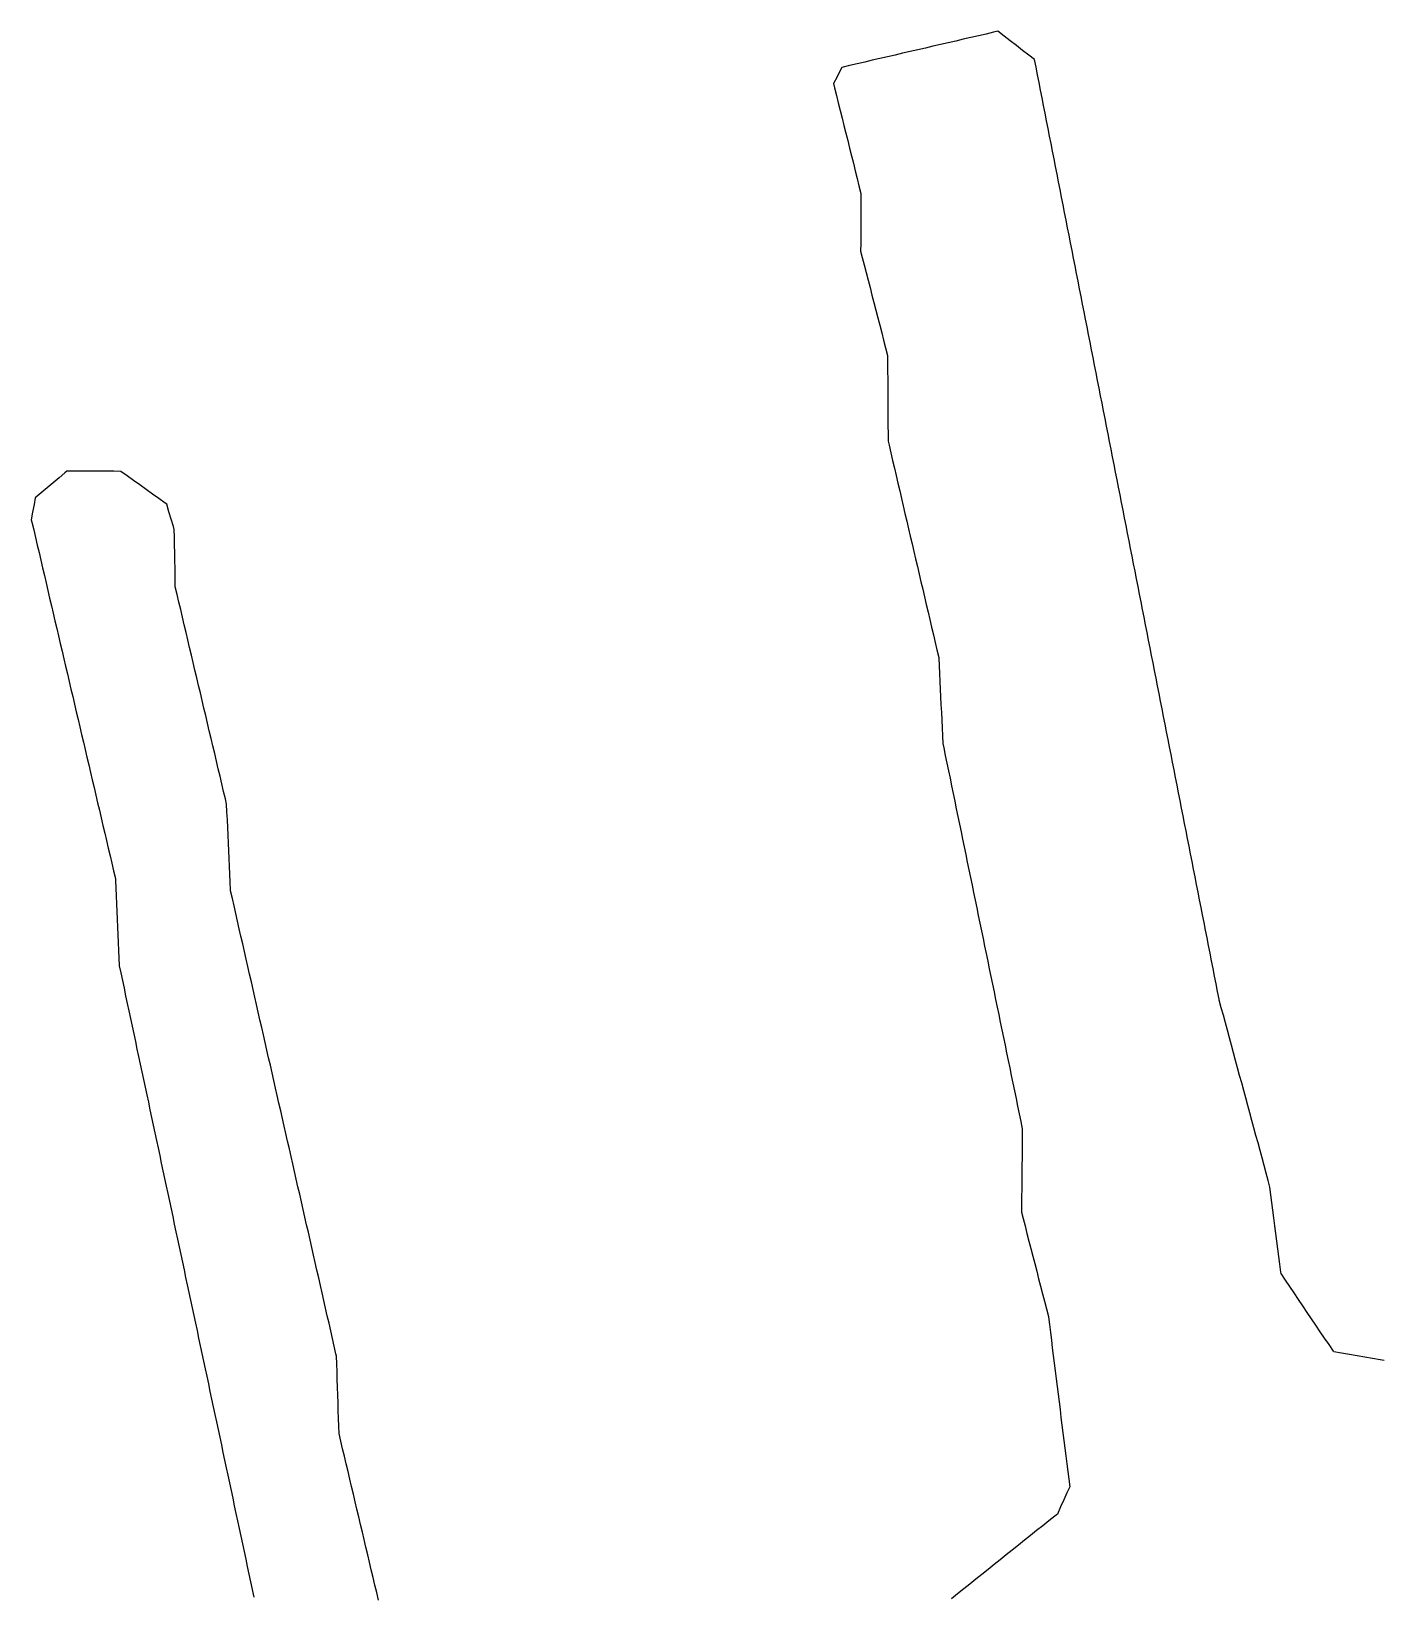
# Model space of a CAD drawing. Header units: millimetres. Extents: x 257 to 2289, y 96 to 1983.
# Drawn here: x 648.5 to 821.8, y 1654.6 to 1855.6 of the extents above; entities that cross this region are included whole.
import ezdxf

# ---------------------------------------------------------------- set-up
doc = ezdxf.new("R2010")
doc.units = ezdxf.units.MM
doc.layers.add('ALL_ISLANDS', color=7, linetype='Continuous')
doc.layers.add('OUTLINE_ISLAND_01', color=7, linetype='Continuous')

msp = doc.modelspace()

# ---------------------------------------------------------------- linework, layer by layer
at = {"layer": 'ALL_ISLANDS'}
for points in [[(822.2572, 1684.8401), (821.7454, 1684.9264), (820.7594, 1685.0928), (819.7733, 1685.2591), (818.7872, 1685.4254), (817.8011, 1685.5917), (816.8151, 1685.758), (815.829, 1685.9243), (815.7497, 1686.0419), (815.1908, 1686.8711), (814.6319, 1687.7003), (814.0729, 1688.5295), (813.514, 1689.3588), (812.9551, 1690.188), (812.3962, 1691.0172), (811.8372, 1691.8464), (811.2783, 1692.6756), (810.7194, 1693.5048), (810.1604, 1694.334), (809.6015, 1695.1632), (809.0426, 1695.9925), (809.0159, 1696.199), (808.8879, 1697.1907), (808.7599, 1698.1825), (808.6319, 1699.1743), (808.5039, 1700.1661), (808.3759, 1701.1578), (808.2479, 1702.1496), (808.1199, 1703.1414), (807.992, 1704.1332), (807.864, 1705.1249), (807.736, 1706.1167), (807.608, 1707.1085), (807.3784, 1707.9544), (807.1165, 1708.9195), (806.8545, 1709.8846), (806.5926, 1710.8496), (806.3307, 1711.8147), (806.0688, 1712.7798), (805.8068, 1713.7449), (805.5449, 1714.71), (805.283, 1715.6751), (805.0211, 1716.6402), (804.7591, 1717.6053), (804.4972, 1718.5703), (804.2353, 1719.5354), (803.9733, 1720.5005), (803.7114, 1721.4656), (803.4495, 1722.4307), (803.1876, 1723.3958), (802.9256, 1724.3609), (802.6637, 1725.326), (802.4018, 1726.2911), (802.1399, 1727.2561), (801.8779, 1728.2212), (801.616, 1729.1863), (801.3541, 1730.1514), (801.0922, 1731.1165), (801.0604, 1731.2783), (800.8678, 1732.2596), (800.6751, 1733.2408), (800.4825, 1734.2221), (800.2899, 1735.2034), (800.0972, 1736.1846), (799.9046, 1737.1659), (799.712, 1738.1472), (799.5193, 1739.1285), (799.3267, 1740.1097), (799.1341, 1741.091), (798.9414, 1742.0723), (798.7488, 1743.0535), (798.5562, 1744.0348), (798.3636, 1745.0161), (798.1709, 1745.9973), (797.9783, 1746.9786), (797.7857, 1747.9599), (797.593, 1748.9412), (797.4004, 1749.9224), (797.2078, 1750.9037), (797.0151, 1751.885), (796.8225, 1752.8662), (796.6299, 1753.8475), (796.4372, 1754.8288), (796.2446, 1755.8101), (796.052, 1756.7913), (795.8593, 1757.7726), (795.6667, 1758.7539), (795.4741, 1759.7351), (795.2815, 1760.7164), (795.0888, 1761.6977), (794.8962, 1762.679), (794.7036, 1763.6602), (794.5109, 1764.6415), (794.3183, 1765.6228), (794.1257, 1766.604), (793.933, 1767.5853), (793.7404, 1768.5666), (793.5478, 1769.5479), (793.3551, 1770.5291), (793.1625, 1771.5104), (792.9699, 1772.4917), (792.7772, 1773.4729), (792.5846, 1774.4542), (792.392, 1775.4355), (792.1993, 1776.4168), (792.0067, 1777.398), (791.8141, 1778.3793), (791.6215, 1779.3606), (791.4288, 1780.3418), (791.2362, 1781.3231), (791.0436, 1782.3044), (790.8509, 1783.2857), (790.6583, 1784.2669), (790.4657, 1785.2482), (790.273, 1786.2295), (790.0804, 1787.2107), (789.8878, 1788.192), (789.6951, 1789.1733), (789.5025, 1790.1546), (789.3099, 1791.1358), (789.1172, 1792.1171), (788.9246, 1793.0984), (788.732, 1794.0796), (788.5394, 1795.0609), (788.3467, 1796.0422), (788.1541, 1797.0235), (787.9615, 1798.0047), (787.7688, 1798.986), (787.5762, 1799.9673), (787.3836, 1800.9485), (787.1909, 1801.9298), (786.9983, 1802.9111), (786.8057, 1803.8923), (786.613, 1804.8736), (786.4204, 1805.8549), (786.2278, 1806.8362), (786.0351, 1807.8174), (785.8425, 1808.7987), (785.6499, 1809.78), (785.4572, 1810.7612), (785.2646, 1811.7425), (785.072, 1812.7238), (784.8794, 1813.7051), (784.6867, 1814.6863), (784.4941, 1815.6676), (784.3015, 1816.6489), (784.1088, 1817.6301), (783.9162, 1818.6114), (783.7236, 1819.5927), (783.5309, 1820.574), (783.3383, 1821.5552), (783.1457, 1822.5365), (782.953, 1823.5178), (782.7604, 1824.499), (782.5678, 1825.4803), (782.3751, 1826.4616), (782.1825, 1827.4429), (781.9899, 1828.4241), (781.7973, 1829.4054), (781.6046, 1830.3867), (781.412, 1831.3679), (781.2194, 1832.3492), (781.0267, 1833.3305), (780.8341, 1834.3118), (780.6415, 1835.293), (780.4488, 1836.2743), (780.2562, 1837.2556), (780.0636, 1838.2368), (779.8709, 1839.2181), (779.6783, 1840.1994), (779.4857, 1841.1807), (779.293, 1842.1619), (779.1004, 1843.1432), (778.9078, 1844.1245), (778.7152, 1845.1057), (778.5225, 1846.087), (778.3299, 1847.0683), (778.1373, 1848.0496), (777.9446, 1849.0308), (777.752, 1850.0121), (777.5594, 1850.9934), (777.3667, 1851.9746), (776.6124, 1852.5587), (775.8217, 1853.1709), (775.031, 1853.7831), (774.2403, 1854.3953), (773.4496, 1855.0075), (772.6589, 1855.6197), (772.1037, 1855.4914), (771.1294, 1855.2662), (770.1551, 1855.041), (769.1808, 1854.8159), (768.2064, 1854.5907), (767.2321, 1854.3655), (766.2578, 1854.1404), (765.2835, 1853.9152), (764.3092, 1853.69), (763.3348, 1853.4649), (762.3605, 1853.2397), (761.3862, 1853.0145), (760.4119, 1852.7894), (759.4376, 1852.5642), (758.4632, 1852.339), (757.4889, 1852.1139), (756.5146, 1851.8887), (755.5403, 1851.6635), (754.566, 1851.4384), (753.5916, 1851.2132), (752.6173, 1850.988), (752.4511, 1850.6677), (751.9907, 1849.78), (751.5302, 1848.8923), (751.663, 1848.3591), (751.9047, 1847.3887), (752.1464, 1846.4184), (752.3881, 1845.448), (752.6298, 1844.4777), (752.8715, 1843.5073), (753.1132, 1842.537), (753.3549, 1841.5666), (753.5966, 1840.5963), (753.8383, 1839.6259), (754.08, 1838.6556), (754.3217, 1837.6852), (754.5634, 1836.7148), (754.8051, 1835.7445), (755.0468, 1834.7741), (755.0452, 1834.3501), (755.0414, 1833.3501), (755.0377, 1832.3501), (755.0339, 1831.3502), (755.0301, 1830.3502), (755.0263, 1829.3502), (755.0226, 1828.3502), (755.0188, 1827.3502), (755.2215, 1826.5656), (755.4717, 1825.5974), (755.7218, 1824.6292), (755.972, 1823.661), (756.2222, 1822.6928), (756.4723, 1821.7246), (756.7225, 1820.7564), (756.9727, 1819.7882), (757.2228, 1818.82), (757.473, 1817.8518), (757.7232, 1816.8836), (757.9733, 1815.9154), (758.2235, 1814.9472), (758.4736, 1813.979), (758.4739, 1813.9373), (758.4801, 1812.9373), (758.4864, 1811.9373), (758.4926, 1810.9374), (758.4988, 1809.9374), (758.5051, 1808.9374), (758.5113, 1807.9374), (758.5175, 1806.9374), (758.5238, 1805.9375), (758.53, 1804.9375), (758.5362, 1803.9375), (758.5425, 1802.9375), (758.6637, 1802.4199), (758.8919, 1801.4463), (759.12, 1800.4726), (759.3481, 1799.499), (759.5763, 1798.5254), (759.8044, 1797.5517), (760.0325, 1796.5781), (760.2607, 1795.6045), (760.4888, 1794.6308), (760.7169, 1793.6572), (760.9451, 1792.6836), (761.1732, 1791.7099), (761.4013, 1790.7363), (761.6295, 1789.7627), (761.8576, 1788.7891), (762.0857, 1787.8154), (762.3139, 1786.8418), (762.542, 1785.8682), (762.7701, 1784.8945), (762.9982, 1783.9209), (763.2264, 1782.9473), (763.4545, 1781.9736), (763.6826, 1781), (763.9108, 1780.0264), (764.1389, 1779.0528), (764.367, 1778.0791), (764.5952, 1777.1055), (764.8233, 1776.1319), (765.0514, 1775.1582), (765.0547, 1775.0906), (765.1024, 1774.0918), (765.15, 1773.0929), (765.1977, 1772.0941), (765.2454, 1771.0952), (765.2931, 1770.0963), (765.3408, 1769.0975), (765.3885, 1768.0986), (765.4362, 1767.0997), (765.4839, 1766.1009), (765.5316, 1765.102), (765.5793, 1764.1032), (765.6933, 1763.5501), (765.8951, 1762.5707), (766.097, 1761.5912), (766.2988, 1760.6118), (766.5007, 1759.6324), (766.7025, 1758.653), (766.9044, 1757.6736), (767.1062, 1756.6942), (767.3081, 1755.7147), (767.5099, 1754.7353), (767.7118, 1753.7559), (767.9136, 1752.7765), (768.1155, 1751.7971), (768.3173, 1750.8177), (768.5192, 1749.8382), (768.721, 1748.8588), (768.9228, 1747.8794), (769.1247, 1746.9), (769.3265, 1745.9206), (769.5284, 1744.9412), (769.7302, 1743.9617), (769.9321, 1742.9823), (770.1339, 1742.0029), (770.3358, 1741.0235), (770.5376, 1740.0441), (770.7395, 1739.0647), (770.9413, 1738.0852), (771.1432, 1737.1058), (771.345, 1736.1264), (771.5469, 1735.147), (771.7487, 1734.1676), (771.9506, 1733.1882), (772.1524, 1732.2087), (772.3543, 1731.2293), (772.5561, 1730.2499), (772.758, 1729.2705), (772.9598, 1728.2911), (773.1617, 1727.3117), (773.3635, 1726.3322), (773.5654, 1725.3528), (773.7672, 1724.3734), (773.9691, 1723.394), (774.1709, 1722.4146), (774.3728, 1721.4352), (774.5746, 1720.4557), (774.7764, 1719.4763), (774.9783, 1718.4969), (775.1801, 1717.5175), (775.382, 1716.5381), (775.5838, 1715.5587), (775.7857, 1714.5792), (775.7788, 1713.8789), (775.7689, 1712.879), (775.759, 1711.879), (775.7491, 1710.8791), (775.7392, 1709.8791), (775.7293, 1708.8792), (775.7195, 1707.8792), (775.7096, 1706.8793), (775.6997, 1705.8793), (775.6898, 1704.8794), (775.6799, 1703.8794), (775.8863, 1703.0813), (776.1366, 1702.1132), (776.3869, 1701.145), (776.6373, 1700.1769), (776.8876, 1699.2087), (777.1379, 1698.2405), (777.3882, 1697.2724), (777.6386, 1696.3042), (777.8889, 1695.3361), (778.1392, 1694.3679), (778.3896, 1693.3997), (778.6399, 1692.4316), (778.8902, 1691.4634), (779.1406, 1690.4953), (779.1492, 1690.4263), (779.2729, 1689.4339), (779.3967, 1688.4416), (779.5205, 1687.4493), (779.6443, 1686.457), (779.7681, 1685.4647), (779.8919, 1684.4724), (780.0156, 1683.4801), (780.1394, 1682.4878), (780.2632, 1681.4955), (780.387, 1680.5032), (780.5108, 1679.5109), (780.6346, 1678.5185), (780.7584, 1677.5262), (780.8821, 1676.5339), (781.0059, 1675.5416), (781.1297, 1674.5493), (781.2535, 1673.557), (781.3773, 1672.5647), (781.5011, 1671.5724), (781.6248, 1670.5801), (781.7486, 1669.5878), (781.8724, 1668.5955), (781.5281, 1667.8363), (781.115, 1666.9256), (780.702, 1666.0149), (780.2889, 1665.1042), (779.9686, 1664.8478), (779.1879, 1664.2229), (778.4072, 1663.598), (777.6265, 1662.973), (776.8458, 1662.3481), (776.0652, 1661.7232), (775.2845, 1661.0983), (774.5038, 1660.4734), (773.7231, 1659.8485), (772.9424, 1659.2235), (772.1617, 1658.5986), (771.381, 1657.9737), (770.6003, 1657.3488), (769.8196, 1656.7239), (769.0389, 1656.0989), (768.2582, 1655.474), (767.4776, 1654.8491), (766.6969, 1654.2242)], [(693.0756, 1654.0323), (692.8453, 1655.0054), (692.615, 1655.9785), (692.3847, 1656.9516), (692.1544, 1657.9248), (691.9241, 1658.8979), (691.6938, 1659.871), (691.4635, 1660.8441), (691.2332, 1661.8172), (691.0029, 1662.7904), (690.7726, 1663.7635), (690.5423, 1664.7366), (690.3121, 1665.7097), (690.0818, 1666.6828), (689.8515, 1667.656), (689.6212, 1668.6291), (689.3909, 1669.6022), (689.1606, 1670.5753), (688.9303, 1671.5484), (688.7, 1672.5216), (688.4697, 1673.4947), (688.2394, 1674.4678), (688.0091, 1675.4409), (687.978, 1676.3951), (687.9454, 1677.3945), (687.9128, 1678.394), (687.8803, 1679.3935), (687.8477, 1680.3929), (687.8151, 1681.3924), (687.7825, 1682.3919), (687.75, 1683.3913), (687.7174, 1684.3908), (687.6848, 1685.3903), (687.6132, 1685.7051), (687.3914, 1686.6802), (687.1695, 1687.6553), (686.9477, 1688.6304), (686.7259, 1689.6054), (686.5041, 1690.5805), (686.2822, 1691.5556), (686.0604, 1692.5307), (685.8386, 1693.5058), (685.6168, 1694.4809), (685.3949, 1695.456), (685.1731, 1696.4311), (684.9513, 1697.4061), (684.7295, 1698.3812), (684.5076, 1699.3563), (684.2858, 1700.3314), (684.064, 1701.3065), (683.8422, 1702.2816), (683.6203, 1703.2567), (683.3985, 1704.2317), (683.1767, 1705.2068), (682.9549, 1706.1819), (682.733, 1707.157), (682.5112, 1708.1321), (682.2894, 1709.1072), (682.0676, 1710.0823), (681.8457, 1711.0573), (681.6239, 1712.0324), (681.4021, 1713.0075), (681.1803, 1713.9826), (680.9584, 1714.9577), (680.7366, 1715.9328), (680.5148, 1716.9079), (680.293, 1717.883), (680.0711, 1718.858), (679.8493, 1719.8331), (679.6275, 1720.8082), (679.4057, 1721.7833), (679.1838, 1722.7584), (678.962, 1723.7335), (678.7402, 1724.7086), (678.5184, 1725.6836), (678.2965, 1726.6587), (678.0747, 1727.6338), (677.8529, 1728.6089), (677.6311, 1729.584), (677.4092, 1730.5591), (677.1874, 1731.5342), (676.9656, 1732.5093), (676.7438, 1733.4843), (676.5219, 1734.4594), (676.3001, 1735.4345), (676.0783, 1736.4096), (675.8565, 1737.3847), (675.6346, 1738.3598), (675.4128, 1739.3349), (675.191, 1740.3099), (674.9692, 1741.285), (674.7473, 1742.2601), (674.5255, 1743.2352), (674.3037, 1744.2103), (674.0819, 1745.1854), (674.0758, 1745.3172), (674.0296, 1746.3161), (673.9834, 1747.3151), (673.9372, 1748.314), (673.891, 1749.3129), (673.8448, 1750.3119), (673.7986, 1751.3108), (673.7524, 1752.3097), (673.7062, 1753.3087), (673.66, 1754.3076), (673.6138, 1755.3065), (673.5676, 1756.3055), (673.4088, 1756.9783), (673.1791, 1757.9516), (672.9494, 1758.9248), (672.7197, 1759.8981), (672.49, 1760.8713), (672.2603, 1761.8446), (672.0306, 1762.8179), (671.8009, 1763.7911), (671.5712, 1764.7644), (671.3414, 1765.7376), (671.1117, 1766.7109), (670.882, 1767.6842), (670.6523, 1768.6574), (670.4226, 1769.6307), (670.1929, 1770.6039), (669.9632, 1771.5772), (669.7335, 1772.5505), (669.5038, 1773.5237), (669.274, 1774.497), (669.0443, 1775.4702), (668.8146, 1776.4435), (668.5849, 1777.4168), (668.3552, 1778.39), (668.1255, 1779.3633), (667.8958, 1780.3365), (667.6661, 1781.3098), (667.4364, 1782.283), (667.2066, 1783.2563), (666.9769, 1784.2296), (666.9702, 1784.61), (666.9524, 1785.6099), (666.9346, 1786.6097), (666.9168, 1787.6096), (666.899, 1788.6094), (666.8812, 1789.6093), (666.8634, 1790.6091), (666.8456, 1791.6089), (666.7352, 1791.9786), (666.449, 1792.9368), (666.1628, 1793.895), (665.8767, 1794.8531), (665.6826, 1794.9924), (664.8703, 1795.5757), (664.058, 1796.1589), (663.2457, 1796.7421), (662.4334, 1797.3253), (661.6211, 1797.9086), (660.8088, 1798.4918), (659.9964, 1799.075), (659.0561, 1799.0793), (658.0561, 1799.0839), (657.0562, 1799.0884), (656.0562, 1799.093), (655.0562, 1799.0976), (654.0562, 1799.1022), (653.0562, 1799.1068), (652.8011, 1798.8924), (652.0355, 1798.2491), (651.2699, 1797.6058), (650.5043, 1796.9625), (649.7387, 1796.3191), (648.9731, 1795.6758), (648.8232, 1794.8342), (648.6479, 1793.8497), (648.4725, 1792.8652), (648.5518, 1792.5267), (648.7799, 1791.5531), (649.008, 1790.5794), (649.2361, 1789.6058), (649.4642, 1788.6321), (649.6922, 1787.6585), (649.9203, 1786.6849), (650.1484, 1785.7112), (650.3765, 1784.7376), (650.6046, 1783.7639), (650.8327, 1782.7903), (651.0608, 1781.8167), (651.2889, 1780.843), (651.517, 1779.8694), (651.7451, 1778.8957), (651.9732, 1777.9221), (652.2013, 1776.9485), (652.4294, 1775.9748), (652.6574, 1775.0012), (652.8855, 1774.0275), (653.1136, 1773.0539), (653.3417, 1772.0803), (653.5698, 1771.1066), (653.7979, 1770.133), (654.026, 1769.1593), (654.2541, 1768.1857), (654.4822, 1767.2121), (654.7103, 1766.2384), (654.9384, 1765.2648), (655.1665, 1764.2912), (655.3946, 1763.3175), (655.6227, 1762.3439), (655.8507, 1761.3702), (656.0788, 1760.3966), (656.3069, 1759.423), (656.535, 1758.4493), (656.7631, 1757.4757), (656.9912, 1756.502), (657.2193, 1755.5284), (657.4474, 1754.5548), (657.6755, 1753.5811), (657.9036, 1752.6075), (658.1317, 1751.6338), (658.3598, 1750.6602), (658.5879, 1749.6866), (658.8159, 1748.7129), (659.044, 1747.7393), (659.2721, 1746.7656), (659.2832, 1746.5196), (659.328, 1745.5206), (659.3728, 1744.5216), (659.4177, 1743.5226), (659.4625, 1742.5236), (659.5073, 1741.5246), (659.5522, 1740.5256), (659.597, 1739.5266), (659.6418, 1738.5276), (659.6867, 1737.5286), (659.7315, 1736.5297), (659.7763, 1735.5307), (659.9678, 1734.6319), (660.1762, 1733.6539), (660.3847, 1732.6758), (660.5931, 1731.6978), (660.8015, 1730.7197), (661.0099, 1729.7417), (661.2183, 1728.7636), (661.4267, 1727.7856), (661.6351, 1726.8076), (661.8435, 1725.8295), (662.0519, 1724.8515), (662.2603, 1723.8734), (662.4687, 1722.8954), (662.6771, 1721.9173), (662.8855, 1720.9393), (663.0939, 1719.9613), (663.3023, 1718.9832), (663.5107, 1718.0052), (663.7191, 1717.0271), (663.9275, 1716.0491), (664.1359, 1715.071), (664.3443, 1714.093), (664.5527, 1713.115), (664.7611, 1712.1369), (664.9695, 1711.1589), (665.1779, 1710.1808), (665.3863, 1709.2028), (665.5947, 1708.2247), (665.8031, 1707.2467), (666.0116, 1706.2687), (666.22, 1705.2906), (666.4284, 1704.3126), (666.6368, 1703.3345), (666.8452, 1702.3565), (667.0536, 1701.3784), (667.262, 1700.4004), (667.4704, 1699.4224), (667.6788, 1698.4443), (667.8872, 1697.4663), (668.0956, 1696.4882), (668.304, 1695.5102), (668.5124, 1694.5321), (668.7208, 1693.5541), (668.9292, 1692.5761), (669.1376, 1691.598), (669.346, 1690.62), (669.5544, 1689.6419), (669.7628, 1688.6639), (669.9712, 1687.6858), (670.1796, 1686.7078), (670.388, 1685.7298), (670.5964, 1684.7517), (670.8048, 1683.7737), (671.0132, 1682.7956), (671.2216, 1681.8176), (671.43, 1680.8395), (671.6385, 1679.8615), (671.8469, 1678.8835), (672.0553, 1677.9054), (672.2637, 1676.9274), (672.4721, 1675.9493), (672.6805, 1674.9713), (672.8889, 1673.9932), (673.0973, 1673.0152), (673.3057, 1672.0372), (673.5141, 1671.0591), (673.7225, 1670.0811), (673.9309, 1669.103), (674.1393, 1668.125), (674.3477, 1667.1469), (674.5561, 1666.1689), (674.7645, 1665.1909), (674.9729, 1664.2128), (675.1813, 1663.2348), (675.3897, 1662.2567), (675.5981, 1661.2787), (675.8065, 1660.3006), (676.0149, 1659.3226), (676.2233, 1658.3446), (676.4317, 1657.3665), (676.6401, 1656.3885), (676.8485, 1655.4104), (677.057, 1654.4324)]]:
    msp.add_lwpolyline(points, dxfattribs=at)
at = {"layer": 'OUTLINE_ISLAND_01'}
for points in [[(822.2572, 1684.8401), (821.7454, 1684.9264), (820.7594, 1685.0928), (819.7733, 1685.2591), (818.7872, 1685.4254), (817.8011, 1685.5917), (816.8151, 1685.758), (815.829, 1685.9243), (815.7497, 1686.0419), (815.1908, 1686.8711), (814.6319, 1687.7003), (814.0729, 1688.5295), (813.514, 1689.3588), (812.9551, 1690.188), (812.3962, 1691.0172), (811.8372, 1691.8464), (811.2783, 1692.6756), (810.7194, 1693.5048), (810.1604, 1694.334), (809.6015, 1695.1632), (809.0426, 1695.9925), (809.0159, 1696.199), (808.8879, 1697.1907), (808.7599, 1698.1825), (808.6319, 1699.1743), (808.5039, 1700.1661), (808.3759, 1701.1578), (808.2479, 1702.1496), (808.1199, 1703.1414), (807.992, 1704.1332), (807.864, 1705.1249), (807.736, 1706.1167), (807.608, 1707.1085), (807.3784, 1707.9544), (807.1165, 1708.9195), (806.8545, 1709.8846), (806.5926, 1710.8496), (806.3307, 1711.8147), (806.0688, 1712.7798), (805.8068, 1713.7449), (805.5449, 1714.71), (805.283, 1715.6751), (805.0211, 1716.6402), (804.7591, 1717.6053), (804.4972, 1718.5703), (804.2353, 1719.5354), (803.9733, 1720.5005), (803.7114, 1721.4656), (803.4495, 1722.4307), (803.1876, 1723.3958), (802.9256, 1724.3609), (802.6637, 1725.326), (802.4018, 1726.2911), (802.1399, 1727.2561), (801.8779, 1728.2212), (801.616, 1729.1863), (801.3541, 1730.1514), (801.0922, 1731.1165), (801.0604, 1731.2783), (800.8678, 1732.2596), (800.6751, 1733.2408), (800.4825, 1734.2221), (800.2899, 1735.2034), (800.0972, 1736.1846), (799.9046, 1737.1659), (799.712, 1738.1472), (799.5193, 1739.1285), (799.3267, 1740.1097), (799.1341, 1741.091), (798.9414, 1742.0723), (798.7488, 1743.0535), (798.5562, 1744.0348), (798.3636, 1745.0161), (798.1709, 1745.9973), (797.9783, 1746.9786), (797.7857, 1747.9599), (797.593, 1748.9412), (797.4004, 1749.9224), (797.2078, 1750.9037), (797.0151, 1751.885), (796.8225, 1752.8662), (796.6299, 1753.8475), (796.4372, 1754.8288), (796.2446, 1755.8101), (796.052, 1756.7913), (795.8593, 1757.7726), (795.6667, 1758.7539), (795.4741, 1759.7351), (795.2815, 1760.7164), (795.0888, 1761.6977), (794.8962, 1762.679), (794.7036, 1763.6602), (794.5109, 1764.6415), (794.3183, 1765.6228), (794.1257, 1766.604), (793.933, 1767.5853), (793.7404, 1768.5666), (793.5478, 1769.5479), (793.3551, 1770.5291), (793.1625, 1771.5104), (792.9699, 1772.4917), (792.7772, 1773.4729), (792.5846, 1774.4542), (792.392, 1775.4355), (792.1993, 1776.4168), (792.0067, 1777.398), (791.8141, 1778.3793), (791.6215, 1779.3606), (791.4288, 1780.3418), (791.2362, 1781.3231), (791.0436, 1782.3044), (790.8509, 1783.2857), (790.6583, 1784.2669), (790.4657, 1785.2482), (790.273, 1786.2295), (790.0804, 1787.2107), (789.8878, 1788.192), (789.6951, 1789.1733), (789.5025, 1790.1546), (789.3099, 1791.1358), (789.1172, 1792.1171), (788.9246, 1793.0984), (788.732, 1794.0796), (788.5394, 1795.0609), (788.3467, 1796.0422), (788.1541, 1797.0235), (787.9615, 1798.0047), (787.7688, 1798.986), (787.5762, 1799.9673), (787.3836, 1800.9485), (787.1909, 1801.9298), (786.9983, 1802.9111), (786.8057, 1803.8923), (786.613, 1804.8736), (786.4204, 1805.8549), (786.2278, 1806.8362), (786.0351, 1807.8174), (785.8425, 1808.7987), (785.6499, 1809.78), (785.4572, 1810.7612), (785.2646, 1811.7425), (785.072, 1812.7238), (784.8794, 1813.7051), (784.6867, 1814.6863), (784.4941, 1815.6676), (784.3015, 1816.6489), (784.1088, 1817.6301), (783.9162, 1818.6114), (783.7236, 1819.5927), (783.5309, 1820.574), (783.3383, 1821.5552), (783.1457, 1822.5365), (782.953, 1823.5178), (782.7604, 1824.499), (782.5678, 1825.4803), (782.3751, 1826.4616), (782.1825, 1827.4429), (781.9899, 1828.4241), (781.7973, 1829.4054), (781.6046, 1830.3867), (781.412, 1831.3679), (781.2194, 1832.3492), (781.0267, 1833.3305), (780.8341, 1834.3118), (780.6415, 1835.293), (780.4488, 1836.2743), (780.2562, 1837.2556), (780.0636, 1838.2368), (779.8709, 1839.2181), (779.6783, 1840.1994), (779.4857, 1841.1807), (779.293, 1842.1619), (779.1004, 1843.1432), (778.9078, 1844.1245), (778.7152, 1845.1057), (778.5225, 1846.087), (778.3299, 1847.0683), (778.1373, 1848.0496), (777.9446, 1849.0308), (777.752, 1850.0121), (777.5594, 1850.9934), (777.3667, 1851.9746), (776.6124, 1852.5587), (775.8217, 1853.1709), (775.031, 1853.7831), (774.2403, 1854.3953), (773.4496, 1855.0075), (772.6589, 1855.6197), (772.1037, 1855.4914), (771.1294, 1855.2662), (770.1551, 1855.041), (769.1808, 1854.8159), (768.2064, 1854.5907), (767.2321, 1854.3655), (766.2578, 1854.1404), (765.2835, 1853.9152), (764.3092, 1853.69), (763.3348, 1853.4649), (762.3605, 1853.2397), (761.3862, 1853.0145), (760.4119, 1852.7894), (759.4376, 1852.5642), (758.4632, 1852.339), (757.4889, 1852.1139), (756.5146, 1851.8887), (755.5403, 1851.6635), (754.566, 1851.4384), (753.5916, 1851.2132), (752.6173, 1850.988), (752.4511, 1850.6677), (751.9907, 1849.78), (751.5302, 1848.8923), (751.663, 1848.3591), (751.9047, 1847.3887), (752.1464, 1846.4184), (752.3881, 1845.448), (752.6298, 1844.4777), (752.8715, 1843.5073), (753.1132, 1842.537), (753.3549, 1841.5666), (753.5966, 1840.5963), (753.8383, 1839.6259), (754.08, 1838.6556), (754.3217, 1837.6852), (754.5634, 1836.7148), (754.8051, 1835.7445), (755.0468, 1834.7741), (755.0452, 1834.3501), (755.0414, 1833.3501), (755.0377, 1832.3501), (755.0339, 1831.3502), (755.0301, 1830.3502), (755.0263, 1829.3502), (755.0226, 1828.3502), (755.0188, 1827.3502), (755.2215, 1826.5656), (755.4717, 1825.5974), (755.7218, 1824.6292), (755.972, 1823.661), (756.2222, 1822.6928), (756.4723, 1821.7246), (756.7225, 1820.7564), (756.9727, 1819.7882), (757.2228, 1818.82), (757.473, 1817.8518), (757.7232, 1816.8836), (757.9733, 1815.9154), (758.2235, 1814.9472), (758.4736, 1813.979), (758.4739, 1813.9373), (758.4801, 1812.9373), (758.4864, 1811.9373), (758.4926, 1810.9374), (758.4988, 1809.9374), (758.5051, 1808.9374), (758.5113, 1807.9374), (758.5175, 1806.9374), (758.5238, 1805.9375), (758.53, 1804.9375), (758.5362, 1803.9375), (758.5425, 1802.9375), (758.6637, 1802.4199), (758.8919, 1801.4463), (759.12, 1800.4726), (759.3481, 1799.499), (759.5763, 1798.5254), (759.8044, 1797.5517), (760.0325, 1796.5781), (760.2607, 1795.6045), (760.4888, 1794.6308), (760.7169, 1793.6572), (760.9451, 1792.6836), (761.1732, 1791.7099), (761.4013, 1790.7363), (761.6295, 1789.7627), (761.8576, 1788.7891), (762.0857, 1787.8154), (762.3139, 1786.8418), (762.542, 1785.8682), (762.7701, 1784.8945), (762.9982, 1783.9209), (763.2264, 1782.9473), (763.4545, 1781.9736), (763.6826, 1781), (763.9108, 1780.0264), (764.1389, 1779.0528), (764.367, 1778.0791), (764.5952, 1777.1055), (764.8233, 1776.1319), (765.0514, 1775.1582), (765.0547, 1775.0906), (765.1024, 1774.0918), (765.15, 1773.0929), (765.1977, 1772.0941), (765.2454, 1771.0952), (765.2931, 1770.0963), (765.3408, 1769.0975), (765.3885, 1768.0986), (765.4362, 1767.0997), (765.4839, 1766.1009), (765.5316, 1765.102), (765.5793, 1764.1032), (765.6933, 1763.5501), (765.8951, 1762.5707), (766.097, 1761.5912), (766.2988, 1760.6118), (766.5007, 1759.6324), (766.7025, 1758.653), (766.9044, 1757.6736), (767.1062, 1756.6942), (767.3081, 1755.7147), (767.5099, 1754.7353), (767.7118, 1753.7559), (767.9136, 1752.7765), (768.1155, 1751.7971), (768.3173, 1750.8177), (768.5192, 1749.8382), (768.721, 1748.8588), (768.9228, 1747.8794), (769.1247, 1746.9), (769.3265, 1745.9206), (769.5284, 1744.9412), (769.7302, 1743.9617), (769.9321, 1742.9823), (770.1339, 1742.0029), (770.3358, 1741.0235), (770.5376, 1740.0441), (770.7395, 1739.0647), (770.9413, 1738.0852), (771.1432, 1737.1058), (771.345, 1736.1264), (771.5469, 1735.147), (771.7487, 1734.1676), (771.9506, 1733.1882), (772.1524, 1732.2087), (772.3543, 1731.2293), (772.5561, 1730.2499), (772.758, 1729.2705), (772.9598, 1728.2911), (773.1617, 1727.3117), (773.3635, 1726.3322), (773.5654, 1725.3528), (773.7672, 1724.3734), (773.9691, 1723.394), (774.1709, 1722.4146), (774.3728, 1721.4352), (774.5746, 1720.4557), (774.7764, 1719.4763), (774.9783, 1718.4969), (775.1801, 1717.5175), (775.382, 1716.5381), (775.5838, 1715.5587), (775.7857, 1714.5792), (775.7788, 1713.8789), (775.7689, 1712.879), (775.759, 1711.879), (775.7491, 1710.8791), (775.7392, 1709.8791), (775.7293, 1708.8792), (775.7195, 1707.8792), (775.7096, 1706.8793), (775.6997, 1705.8793), (775.6898, 1704.8794), (775.6799, 1703.8794), (775.8863, 1703.0813), (776.1366, 1702.1132), (776.3869, 1701.145), (776.6373, 1700.1769), (776.8876, 1699.2087), (777.1379, 1698.2405), (777.3882, 1697.2724), (777.6386, 1696.3042), (777.8889, 1695.3361), (778.1392, 1694.3679), (778.3896, 1693.3997), (778.6399, 1692.4316), (778.8902, 1691.4634), (779.1406, 1690.4953), (779.1492, 1690.4263), (779.2729, 1689.4339), (779.3967, 1688.4416), (779.5205, 1687.4493), (779.6443, 1686.457), (779.7681, 1685.4647), (779.8919, 1684.4724), (780.0156, 1683.4801), (780.1394, 1682.4878), (780.2632, 1681.4955), (780.387, 1680.5032), (780.5108, 1679.5109), (780.6346, 1678.5185), (780.7584, 1677.5262), (780.8821, 1676.5339), (781.0059, 1675.5416), (781.1297, 1674.5493), (781.2535, 1673.557), (781.3773, 1672.5647), (781.5011, 1671.5724), (781.6248, 1670.5801), (781.7486, 1669.5878), (781.8724, 1668.5955), (781.5281, 1667.8363), (781.115, 1666.9256), (780.702, 1666.0149), (780.2889, 1665.1042), (779.9686, 1664.8478), (779.1879, 1664.2229), (778.4072, 1663.598), (777.6265, 1662.973), (776.8458, 1662.3481), (776.0652, 1661.7232), (775.2845, 1661.0983), (774.5038, 1660.4734), (773.7231, 1659.8485), (772.9424, 1659.2235), (772.1617, 1658.5986), (771.381, 1657.9737), (770.6003, 1657.3488), (769.8196, 1656.7239), (769.0389, 1656.0989), (768.2582, 1655.474), (767.4776, 1654.8491), (766.6969, 1654.2242)], [(693.0756, 1654.0323), (692.8453, 1655.0054), (692.615, 1655.9785), (692.3847, 1656.9516), (692.1544, 1657.9248), (691.9241, 1658.8979), (691.6938, 1659.871), (691.4635, 1660.8441), (691.2332, 1661.8172), (691.0029, 1662.7904), (690.7726, 1663.7635), (690.5423, 1664.7366), (690.3121, 1665.7097), (690.0818, 1666.6828), (689.8515, 1667.656), (689.6212, 1668.6291), (689.3909, 1669.6022), (689.1606, 1670.5753), (688.9303, 1671.5484), (688.7, 1672.5216), (688.4697, 1673.4947), (688.2394, 1674.4678), (688.0091, 1675.4409), (687.978, 1676.3951), (687.9454, 1677.3945), (687.9128, 1678.394), (687.8803, 1679.3935), (687.8477, 1680.3929), (687.8151, 1681.3924), (687.7825, 1682.3919), (687.75, 1683.3913), (687.7174, 1684.3908), (687.6848, 1685.3903), (687.6132, 1685.7051), (687.3914, 1686.6802), (687.1695, 1687.6553), (686.9477, 1688.6304), (686.7259, 1689.6054), (686.5041, 1690.5805), (686.2822, 1691.5556), (686.0604, 1692.5307), (685.8386, 1693.5058), (685.6168, 1694.4809), (685.3949, 1695.456), (685.1731, 1696.4311), (684.9513, 1697.4061), (684.7295, 1698.3812), (684.5076, 1699.3563), (684.2858, 1700.3314), (684.064, 1701.3065), (683.8422, 1702.2816), (683.6203, 1703.2567), (683.3985, 1704.2317), (683.1767, 1705.2068), (682.9549, 1706.1819), (682.733, 1707.157), (682.5112, 1708.1321), (682.2894, 1709.1072), (682.0676, 1710.0823), (681.8457, 1711.0573), (681.6239, 1712.0324), (681.4021, 1713.0075), (681.1803, 1713.9826), (680.9584, 1714.9577), (680.7366, 1715.9328), (680.5148, 1716.9079), (680.293, 1717.883), (680.0711, 1718.858), (679.8493, 1719.8331), (679.6275, 1720.8082), (679.4057, 1721.7833), (679.1838, 1722.7584), (678.962, 1723.7335), (678.7402, 1724.7086), (678.5184, 1725.6836), (678.2965, 1726.6587), (678.0747, 1727.6338), (677.8529, 1728.6089), (677.6311, 1729.584), (677.4092, 1730.5591), (677.1874, 1731.5342), (676.9656, 1732.5093), (676.7438, 1733.4843), (676.5219, 1734.4594), (676.3001, 1735.4345), (676.0783, 1736.4096), (675.8565, 1737.3847), (675.6346, 1738.3598), (675.4128, 1739.3349), (675.191, 1740.3099), (674.9692, 1741.285), (674.7473, 1742.2601), (674.5255, 1743.2352), (674.3037, 1744.2103), (674.0819, 1745.1854), (674.0758, 1745.3172), (674.0296, 1746.3161), (673.9834, 1747.3151), (673.9372, 1748.314), (673.891, 1749.3129), (673.8448, 1750.3119), (673.7986, 1751.3108), (673.7524, 1752.3097), (673.7062, 1753.3087), (673.66, 1754.3076), (673.6138, 1755.3065), (673.5676, 1756.3055), (673.4088, 1756.9783), (673.1791, 1757.9516), (672.9494, 1758.9248), (672.7197, 1759.8981), (672.49, 1760.8713), (672.2603, 1761.8446), (672.0306, 1762.8179), (671.8009, 1763.7911), (671.5712, 1764.7644), (671.3414, 1765.7376), (671.1117, 1766.7109), (670.882, 1767.6842), (670.6523, 1768.6574), (670.4226, 1769.6307), (670.1929, 1770.6039), (669.9632, 1771.5772), (669.7335, 1772.5505), (669.5038, 1773.5237), (669.274, 1774.497), (669.0443, 1775.4702), (668.8146, 1776.4435), (668.5849, 1777.4168), (668.3552, 1778.39), (668.1255, 1779.3633), (667.8958, 1780.3365), (667.6661, 1781.3098), (667.4364, 1782.283), (667.2066, 1783.2563), (666.9769, 1784.2296), (666.9702, 1784.61), (666.9524, 1785.6099), (666.9346, 1786.6097), (666.9168, 1787.6096), (666.899, 1788.6094), (666.8812, 1789.6093), (666.8634, 1790.6091), (666.8456, 1791.6089), (666.7352, 1791.9786), (666.449, 1792.9368), (666.1628, 1793.895), (665.8767, 1794.8531), (665.6826, 1794.9924), (664.8703, 1795.5757), (664.058, 1796.1589), (663.2457, 1796.7421), (662.4334, 1797.3253), (661.6211, 1797.9086), (660.8088, 1798.4918), (659.9964, 1799.075), (659.0561, 1799.0793), (658.0561, 1799.0839), (657.0562, 1799.0884), (656.0562, 1799.093), (655.0562, 1799.0976), (654.0562, 1799.1022), (653.0562, 1799.1068), (652.8011, 1798.8924), (652.0355, 1798.2491), (651.2699, 1797.6058), (650.5043, 1796.9625), (649.7387, 1796.3191), (648.9731, 1795.6758), (648.8232, 1794.8342), (648.6479, 1793.8497), (648.4725, 1792.8652), (648.5518, 1792.5267), (648.7799, 1791.5531), (649.008, 1790.5794), (649.2361, 1789.6058), (649.4642, 1788.6321), (649.6922, 1787.6585), (649.9203, 1786.6849), (650.1484, 1785.7112), (650.3765, 1784.7376), (650.6046, 1783.7639), (650.8327, 1782.7903), (651.0608, 1781.8167), (651.2889, 1780.843), (651.517, 1779.8694), (651.7451, 1778.8957), (651.9732, 1777.9221), (652.2013, 1776.9485), (652.4294, 1775.9748), (652.6574, 1775.0012), (652.8855, 1774.0275), (653.1136, 1773.0539), (653.3417, 1772.0803), (653.5698, 1771.1066), (653.7979, 1770.133), (654.026, 1769.1593), (654.2541, 1768.1857), (654.4822, 1767.2121), (654.7103, 1766.2384), (654.9384, 1765.2648), (655.1665, 1764.2912), (655.3946, 1763.3175), (655.6227, 1762.3439), (655.8507, 1761.3702), (656.0788, 1760.3966), (656.3069, 1759.423), (656.535, 1758.4493), (656.7631, 1757.4757), (656.9912, 1756.502), (657.2193, 1755.5284), (657.4474, 1754.5548), (657.6755, 1753.5811), (657.9036, 1752.6075), (658.1317, 1751.6338), (658.3598, 1750.6602), (658.5879, 1749.6866), (658.8159, 1748.7129), (659.044, 1747.7393), (659.2721, 1746.7656), (659.2832, 1746.5196), (659.328, 1745.5206), (659.3728, 1744.5216), (659.4177, 1743.5226), (659.4625, 1742.5236), (659.5073, 1741.5246), (659.5522, 1740.5256), (659.597, 1739.5266), (659.6418, 1738.5276), (659.6867, 1737.5286), (659.7315, 1736.5297), (659.7763, 1735.5307), (659.9678, 1734.6319), (660.1762, 1733.6539), (660.3847, 1732.6758), (660.5931, 1731.6978), (660.8015, 1730.7197), (661.0099, 1729.7417), (661.2183, 1728.7636), (661.4267, 1727.7856), (661.6351, 1726.8076), (661.8435, 1725.8295), (662.0519, 1724.8515), (662.2603, 1723.8734), (662.4687, 1722.8954), (662.6771, 1721.9173), (662.8855, 1720.9393), (663.0939, 1719.9613), (663.3023, 1718.9832), (663.5107, 1718.0052), (663.7191, 1717.0271), (663.9275, 1716.0491), (664.1359, 1715.071), (664.3443, 1714.093), (664.5527, 1713.115), (664.7611, 1712.1369), (664.9695, 1711.1589), (665.1779, 1710.1808), (665.3863, 1709.2028), (665.5947, 1708.2247), (665.8031, 1707.2467), (666.0116, 1706.2687), (666.22, 1705.2906), (666.4284, 1704.3126), (666.6368, 1703.3345), (666.8452, 1702.3565), (667.0536, 1701.3784), (667.262, 1700.4004), (667.4704, 1699.4224), (667.6788, 1698.4443), (667.8872, 1697.4663), (668.0956, 1696.4882), (668.304, 1695.5102), (668.5124, 1694.5321), (668.7208, 1693.5541), (668.9292, 1692.5761), (669.1376, 1691.598), (669.346, 1690.62), (669.5544, 1689.6419), (669.7628, 1688.6639), (669.9712, 1687.6858), (670.1796, 1686.7078), (670.388, 1685.7298), (670.5964, 1684.7517), (670.8048, 1683.7737), (671.0132, 1682.7956), (671.2216, 1681.8176), (671.43, 1680.8395), (671.6385, 1679.8615), (671.8469, 1678.8835), (672.0553, 1677.9054), (672.2637, 1676.9274), (672.4721, 1675.9493), (672.6805, 1674.9713), (672.8889, 1673.9932), (673.0973, 1673.0152), (673.3057, 1672.0372), (673.5141, 1671.0591), (673.7225, 1670.0811), (673.9309, 1669.103), (674.1393, 1668.125), (674.3477, 1667.1469), (674.5561, 1666.1689), (674.7645, 1665.1909), (674.9729, 1664.2128), (675.1813, 1663.2348), (675.3897, 1662.2567), (675.5981, 1661.2787), (675.8065, 1660.3006), (676.0149, 1659.3226), (676.2233, 1658.3446), (676.4317, 1657.3665), (676.6401, 1656.3885), (676.8485, 1655.4104), (677.057, 1654.4324)]]:
    msp.add_lwpolyline(points, dxfattribs=at)

doc.saveas('drawing.dxf')
